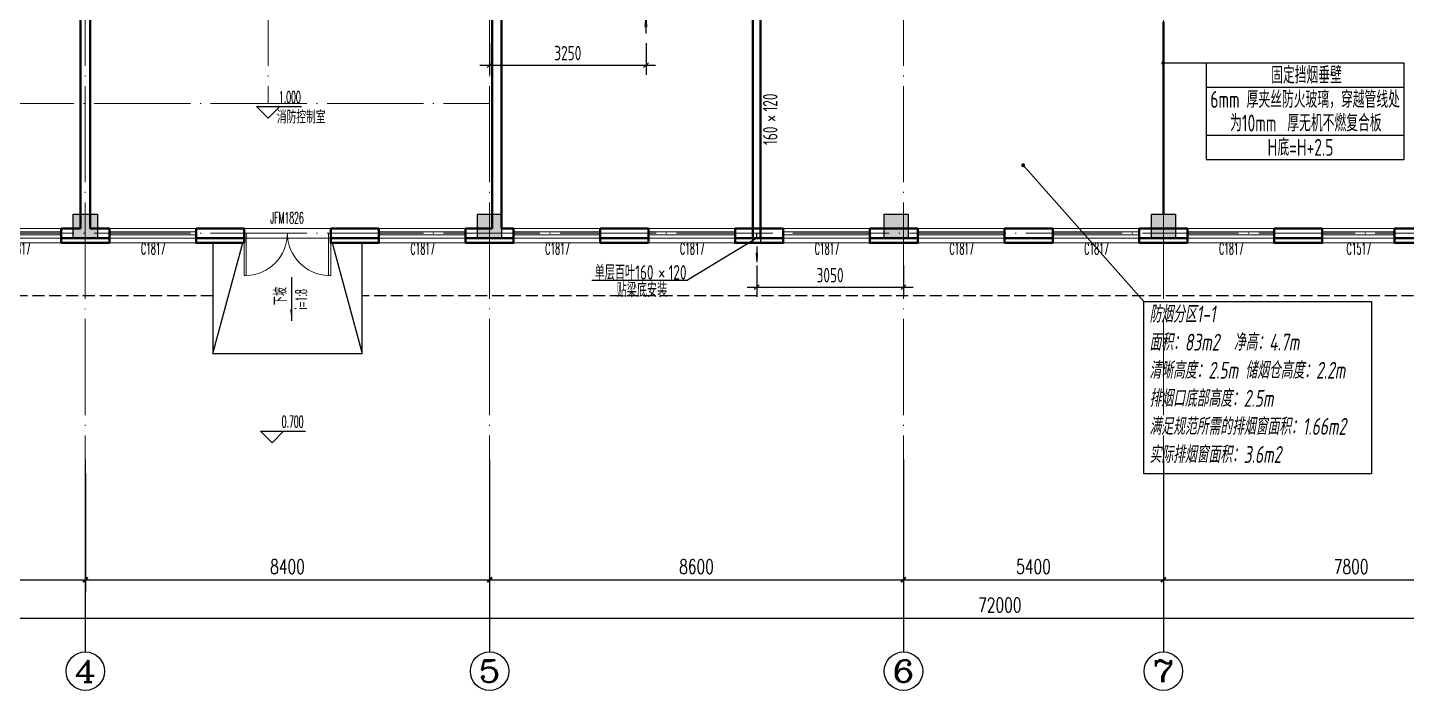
# Model space of a CAD drawing. Extents: x 1247970 to 1725648, y 860327 to 1277876.
# Drawn here: x 1308988 to 1337638, y 1128056 to 1141831 of the extents above; entities that cross this region are included whole.
import ezdxf
from ezdxf.enums import TextEntityAlignment as Align

# ---------------------------------------------------------------- set-up
doc = ezdxf.new("R2010")
doc.units = 0
doc.header["$LTSCALE"] = 1000
doc.header["$MEASUREMENT"] = 0
doc.linetypes.add('DASH', pattern=[0.35, 0.25, -0.1])
doc.linetypes.add('DOTE', pattern=[2.42, 2, -0.2, 0.02, -0.2])
doc.layers.get('0').update_dxf_attribs({"color": 254})
for name, color, linetype in [('A-EQPM-MECH', 251, 'Continuous'), ('AXIS', 254, 'Continuous'), ('AXIS_TEXT', 7, 'Continuous'), ('C-AXIS(轴号)', 254, 'Continuous'), ('C-AXIS-T(字)', 254, 'Continuous'), ('DIM_ELEV', 254, 'Continuous'), ('DIM_SYMB', 254, 'Continuous'), ('H-DYCB', 2, 'DASH'), ('H-P-BZ', 3, 'Continuous'), ('H-P-FG', 11, 'Continuous'), ('H-P-FK', 140, 'Continuous'), ('H-排烟窗', 3, 'Continuous'), ('PUB_TEXT', 254, 'Continuous'), ('S-COLU-HATCH', 251, 'Continuous'), ('S-COLU-LINE1', 254, 'Continuous'), ('卫生间', 251, 'Continuous')]:
    doc.layers.add(name, color=color, linetype=linetype)
for name, color, linetype, lineweight in [('DOTE', 14, 'DOTE', 9), ('WALL', 254, 'Continuous', 40), ('WINDOW', 254, 'Continuous', 15), ('WINDOW_TEXT', 251, 'Continuous', 25), ('平面-看线', 251, 'Continuous', 15)]:
    doc.layers.add(name, color=color, linetype=linetype, lineweight=lineweight)
doc.styles.add('_HZTXT', font='tssdeng.shx', dxfattribs={"width": 0.7, "bigfont": 'hztxt.shx'})
doc.styles.add('_HZTXT_T3', font='tssdeng.shx', dxfattribs={"width": 0.7, "bigfont": 'hztxt.shx'})
doc.styles.add('_TCH_AXIS', font='COMPLEX', dxfattribs={"bigfont": 'GBCBIG'})
doc.styles.add('_TCH_DIM', font='SIMPLEX.shx', dxfattribs={"width": 0.7, "bigfont": 'GBCBIG.shx'})
doc.styles.add('_TCH_DIM_T3', font='SIMPLEX.shx', dxfattribs={"width": 0.705882, "bigfont": 'GBCBIG.shx'})
doc.styles.add('_TCH_WINDOW', font='SIMPLEX.shx', dxfattribs={"width": 0.7, "height": 3.5, "bigfont": 'GBCBIG.shx'})
doc.styles.add('COMPLEX', font='COMPLEX')
doc.styles.add('HZTXT', font='tssdeng.shx', dxfattribs={"width": 0.7, "bigfont": 'hztxt.shx'})
doc.styles.get("Standard").update_dxf_attribs({"font": 'gbenor.shx', "bigfont": 'gbcbig.shx'})
doc.dimstyles.new('_TCH_ARCH&&100', dxfattribs={"dimtxt": 297.5, "dimasz": 100, "dimexe": 250, "dimexo": 300, "dimgap": 126.25, "dimtad": 1, "dimdec": 0, "dimzin": 0, "dimdsep": 46, "dimtxsty": '_TCH_DIM_T3', "dimblk": 'ARCHTICK', "dimcen": 0.09, "dimclrt": 256, "dimazin": 2, "dimtfac": 1, "dimtdec": 0, "dimtix": 1, "dimtmove": 2, "dimatfit": 3, "dimfxl": 0, "dimtolj": 1, "dimtzin": 0, "dimarcsym": 0})
doc.dimstyles.new('S100&&100', dxfattribs={"dimtxt": 300, "dimasz": 100, "dimexe": 200, "dimexo": 200, "dimgap": 100, "dimtad": 1, "dimdec": 0, "dimdsep": 46, "dimtxsty": '_HZTXT_T3', "dimblk": 'OBLIQUE', "dimcen": 2.5, "dimdle": 200, "dimclrt": 7, "dimadec": 0, "dimazin": 0, "dimtfac": 1, "dimtdec": 0, "dimtix": 1, "dimtmove": 2, "dimatfit": 3, "dimfxl": 0, "dimtolj": 1, "dimtzin": 0, "dimarcsym": 0})

# ---------------------------------------------------------------- blocks, each defined once
blk = doc.blocks.new('rewerwer')
at = {"layer": 'S-COLU-HATCH'}
h = blk.add_hatch(color=256, dxfattribs=at)
h.dxf.hatch_style = 1
h.paths.add_polyline_path([(1309938, 1137956), (1310438, 1137956), (1310438, 1137456), (1309938, 1137456)])
h = blk.add_hatch(color=256, dxfattribs=at)
h.dxf.hatch_style = 1
h.paths.add_polyline_path([(1318338, 1137956), (1318838, 1137956), (1318838, 1137456), (1318338, 1137456)])
h = blk.add_hatch(color=256, dxfattribs=at)
h.dxf.hatch_style = 1
h.paths.add_polyline_path([(1326788, 1137956), (1327288, 1137956), (1327288, 1137456), (1326788, 1137456)])
h = blk.add_hatch(color=256, dxfattribs=at)
h.dxf.hatch_style = 1
h.paths.add_polyline_path([(1332338, 1137956), (1332838, 1137956), (1332838, 1137456), (1332338, 1137456)])
at = {"layer": 'S-COLU-LINE1'}
for points in [[(1309938, 1137956), (1310438, 1137956), (1310438, 1137456), (1309938, 1137456)], [(1318338, 1137956), (1318838, 1137956), (1318838, 1137456), (1318338, 1137456)], [(1326788, 1137956), (1327288, 1137956), (1327288, 1137456), (1326788, 1137456)], [(1332338, 1137956), (1332838, 1137956), (1332838, 1137456), (1332338, 1137456)]]:
    blk.add_lwpolyline(points, close=True, dxfattribs=at)
blk = doc.blocks.new('_Oblique')
at = {"color": 0, "linetype": 'ByBlock', "lineweight": -2}
blk.add_line((-0.5, -0.5), (0.5, 0.5), dxfattribs=at)
blk = doc.blocks.new('*D45')
at = {"layer": 'Defpoints', "color": 0, "transparency": 16777216}
for p in [(1318588, 1141706), (1321838, 1141706), (1321838, 1141051)]:
    blk.add_point(p, dxfattribs=at)
at = {"layer": 'H-P-BZ', "color": 0, "lineweight": -2, "transparency": 16777216}
for p, q in [((1318588, 1141506), (1318588, 1140851)), ((1321838, 1141506), (1321838, 1140851)), ((1318388, 1141051), (1322038, 1141051))]:
    blk.add_line(p, q, dxfattribs=at)
at = {"layer": 'H-P-BZ', "color": 0, "lineweight": -2, "transparency": 16777216, "xscale": 100, "yscale": 100, "zscale": 100, "rotation": 180}
blk.add_blockref('_Oblique', (1318588, 1141051), dxfattribs=at)
at = {"layer": 'H-P-BZ', "color": 0, "lineweight": -2, "transparency": 16777216, "xscale": 100, "yscale": 100, "zscale": 100}
blk.add_blockref('_Oblique', (1321838, 1141051), dxfattribs=at)
at = {"layer": 'H-P-BZ', "color": 7, "transparency": 16777216, "insert": (1320213, 1141301), "char_height": 300, "attachment_point": 5, "style": '_HZTXT_T3'}
blk.add_mtext('\\A1;3250', dxfattribs=at)
blk = doc.blocks.new('*D52')
at = {"layer": 'Defpoints', "color": 0, "transparency": 16777216}
for p in [(1324138, 1137090), (1327188, 1137090), (1327188, 1136435)]:
    blk.add_point(p, dxfattribs=at)
at = {"layer": 'H-P-BZ', "color": 0, "lineweight": -2, "transparency": 16777216}
for p, q in [((1324138, 1136890), (1324138, 1136235)), ((1327188, 1136890), (1327188, 1136235)), ((1323938, 1136435), (1327388, 1136435))]:
    blk.add_line(p, q, dxfattribs=at)
at = {"layer": 'H-P-BZ', "color": 0, "lineweight": -2, "transparency": 16777216, "xscale": 100, "yscale": 100, "zscale": 100, "rotation": 180}
blk.add_blockref('_Oblique', (1324138, 1136435), dxfattribs=at)
at = {"layer": 'H-P-BZ', "color": 0, "lineweight": -2, "transparency": 16777216, "xscale": 100, "yscale": 100, "zscale": 100}
blk.add_blockref('_Oblique', (1327188, 1136435), dxfattribs=at)
at = {"layer": 'H-P-BZ', "color": 7, "transparency": 16777216, "insert": (1325663, 1136685), "char_height": 300, "attachment_point": 5, "style": '_HZTXT_T3'}
blk.add_mtext('\\A1;3050', dxfattribs=at)
blk = doc.blocks.new('_ArchTick')
at = {"color": 0, "linetype": 'ByBlock', "const_width": 0.4}
blk.add_lwpolyline([(-0.5, -0.5), (0.5, 0.5)], dxfattribs=at)
blk = doc.blocks.new('*D160')
at = {"layer": 'AXIS', "color": 0, "lineweight": -2, "transparency": 16777216}
for p, q in [((1293188, 1132556), (1293188, 1129306)), ((1365188, 1132556), (1365188, 1129306)), ((1293188, 1129556), (1365188, 1129556))]:
    blk.add_line(p, q, dxfattribs=at)
at = {"layer": 'Defpoints', "color": 0, "transparency": 16777216}
for p in [(1293188, 1132856), (1365188, 1132856), (1365188, 1129556)]:
    blk.add_point(p, dxfattribs=at)
at = {"layer": 'AXIS', "color": 0, "lineweight": -2, "transparency": 16777216, "xscale": 100, "yscale": 100, "zscale": 100, "rotation": 180}
blk.add_blockref('_ArchTick', (1293188, 1129556), dxfattribs=at)
at = {"layer": 'AXIS', "color": 0, "lineweight": -2, "transparency": 16777216, "xscale": 100, "yscale": 100, "zscale": 100}
blk.add_blockref('_ArchTick', (1365188, 1129556), dxfattribs=at)
at = {"layer": 'AXIS', "transparency": 16777216, "insert": (1329188, 1129831), "char_height": 297.5, "attachment_point": 5, "style": '_TCH_DIM_T3'}
blk.add_mtext('\\A1;72000', dxfattribs=at)
blk = doc.blocks.new('*D166')
at = {"layer": 'AXIS', "color": 0, "lineweight": -2, "transparency": 16777216}
for p, q in [((1305988, 1132556), (1305988, 1130106)), ((1310188, 1132556), (1310188, 1130106)), ((1305988, 1130356), (1310188, 1130356))]:
    blk.add_line(p, q, dxfattribs=at)
at = {"layer": 'Defpoints', "color": 0, "transparency": 16777216}
for p in [(1305988, 1132856), (1310188, 1132856), (1310188, 1130356)]:
    blk.add_point(p, dxfattribs=at)
at = {"layer": 'AXIS', "color": 0, "lineweight": -2, "transparency": 16777216, "xscale": 100, "yscale": 100, "zscale": 100, "rotation": 180}
blk.add_blockref('_ArchTick', (1305988, 1130356), dxfattribs=at)
at = {"layer": 'AXIS', "color": 0, "lineweight": -2, "transparency": 16777216, "xscale": 100, "yscale": 100, "zscale": 100}
blk.add_blockref('_ArchTick', (1310188, 1130356), dxfattribs=at)
at = {"layer": 'AXIS', "transparency": 16777216, "insert": (1308088, 1130631), "char_height": 297.5, "attachment_point": 5, "style": '_TCH_DIM_T3'}
blk.add_mtext('\\A1;4200', dxfattribs=at)
blk = doc.blocks.new('*D167')
at = {"layer": 'AXIS', "color": 0, "lineweight": -2, "transparency": 16777216}
for p, q in [((1310188, 1132556), (1310188, 1130106)), ((1318588, 1132556), (1318588, 1130106)), ((1310188, 1130356), (1318588, 1130356))]:
    blk.add_line(p, q, dxfattribs=at)
at = {"layer": 'Defpoints', "color": 0, "transparency": 16777216}
for p in [(1310188, 1132856), (1318588, 1132856), (1318588, 1130356)]:
    blk.add_point(p, dxfattribs=at)
at = {"layer": 'AXIS', "color": 0, "lineweight": -2, "transparency": 16777216, "xscale": 100, "yscale": 100, "zscale": 100, "rotation": 180}
blk.add_blockref('_ArchTick', (1310188, 1130356), dxfattribs=at)
at = {"layer": 'AXIS', "color": 0, "lineweight": -2, "transparency": 16777216, "xscale": 100, "yscale": 100, "zscale": 100}
blk.add_blockref('_ArchTick', (1318588, 1130356), dxfattribs=at)
at = {"layer": 'AXIS', "transparency": 16777216, "insert": (1314388, 1130631), "char_height": 297.5, "attachment_point": 5, "style": '_TCH_DIM_T3'}
blk.add_mtext('\\A1;8400', dxfattribs=at)
blk = doc.blocks.new('*D168')
at = {"layer": 'AXIS', "color": 0, "lineweight": -2, "transparency": 16777216}
for p, q in [((1318588, 1132556), (1318588, 1130106)), ((1327188, 1132556), (1327188, 1130106)), ((1318588, 1130356), (1327188, 1130356))]:
    blk.add_line(p, q, dxfattribs=at)
at = {"layer": 'Defpoints', "color": 0, "transparency": 16777216}
for p in [(1318588, 1132856), (1327188, 1132856), (1327188, 1130356)]:
    blk.add_point(p, dxfattribs=at)
at = {"layer": 'AXIS', "color": 0, "lineweight": -2, "transparency": 16777216, "xscale": 100, "yscale": 100, "zscale": 100, "rotation": 180}
blk.add_blockref('_ArchTick', (1318588, 1130356), dxfattribs=at)
at = {"layer": 'AXIS', "color": 0, "lineweight": -2, "transparency": 16777216, "xscale": 100, "yscale": 100, "zscale": 100}
blk.add_blockref('_ArchTick', (1327188, 1130356), dxfattribs=at)
at = {"layer": 'AXIS', "transparency": 16777216, "insert": (1322888, 1130631), "char_height": 297.5, "attachment_point": 5, "style": '_TCH_DIM_T3'}
blk.add_mtext('\\A1;8600', dxfattribs=at)
blk = doc.blocks.new('*D169')
at = {"layer": 'AXIS', "color": 0, "lineweight": -2, "transparency": 16777216}
for p, q in [((1327188, 1132556), (1327188, 1130106)), ((1332588, 1132556), (1332588, 1130106)), ((1327188, 1130356), (1332588, 1130356))]:
    blk.add_line(p, q, dxfattribs=at)
at = {"layer": 'Defpoints', "color": 0, "transparency": 16777216}
for p in [(1327188, 1132856), (1332588, 1132856), (1332588, 1130356)]:
    blk.add_point(p, dxfattribs=at)
at = {"layer": 'AXIS', "color": 0, "lineweight": -2, "transparency": 16777216, "xscale": 100, "yscale": 100, "zscale": 100, "rotation": 180}
blk.add_blockref('_ArchTick', (1327188, 1130356), dxfattribs=at)
at = {"layer": 'AXIS', "color": 0, "lineweight": -2, "transparency": 16777216, "xscale": 100, "yscale": 100, "zscale": 100}
blk.add_blockref('_ArchTick', (1332588, 1130356), dxfattribs=at)
at = {"layer": 'AXIS', "transparency": 16777216, "insert": (1329888, 1130631), "char_height": 297.5, "attachment_point": 5, "style": '_TCH_DIM_T3'}
blk.add_mtext('\\A1;5400', dxfattribs=at)
blk = doc.blocks.new('*D170')
at = {"layer": 'AXIS', "color": 0, "lineweight": -2, "transparency": 16777216}
for p, q in [((1332588, 1132556), (1332588, 1130106)), ((1340388, 1132556), (1340388, 1130106)), ((1332588, 1130356), (1340388, 1130356))]:
    blk.add_line(p, q, dxfattribs=at)
at = {"layer": 'Defpoints', "color": 0, "transparency": 16777216}
for p in [(1332588, 1132856), (1340388, 1132856), (1340388, 1130356)]:
    blk.add_point(p, dxfattribs=at)
at = {"layer": 'AXIS', "color": 0, "lineweight": -2, "transparency": 16777216, "xscale": 100, "yscale": 100, "zscale": 100, "rotation": 180}
blk.add_blockref('_ArchTick', (1332588, 1130356), dxfattribs=at)
at = {"layer": 'AXIS', "color": 0, "lineweight": -2, "transparency": 16777216, "xscale": 100, "yscale": 100, "zscale": 100}
blk.add_blockref('_ArchTick', (1340388, 1130356), dxfattribs=at)
at = {"layer": 'AXIS', "transparency": 16777216, "insert": (1336488, 1130631), "char_height": 297.5, "attachment_point": 5, "style": '_TCH_DIM_T3'}
blk.add_mtext('\\A1;7800', dxfattribs=at)
blk = doc.blocks.new('$WINLIB2D$00000001')
at = {"color": 0}
for points in [[(-0.5, 0.5), (-0.5, -0.5)], [(-0.5, 0.5), (0.5, 0.5)], [(0.5, -0.5), (0.5, 0.5)], [(0.5, 0.167), (-0.5, 0.167)], [(0.5, -0.167), (-0.5, -0.167)], [(-0.5, -0.5), (0.5, -0.5)]]:
    blk.add_lwpolyline(points, dxfattribs=at)
blk = doc.blocks.new('$DorLib2D$00000002')
for p, q in [((-0.5, 0), (-0.5, 0.4875)), ((-0.475, 0.4875), (-0.5, 0.4875)), ((-0.475, 0), (-0.475, 0.4875)), ((0.475, 0), (0.475, 0.4875)), ((0.475, 0.4875), (0.5, 0.4875)), ((0.5, 0), (0.5, 0.4875)), ((-0.5, 0), (-0.475, 0)), ((0.5, 0), (0.475, 0))]:
    blk.add_line(p, q)
at = {"lineweight": 13}
for centre, start, end in [((-0.4875, 0), 0, 88.53072), ((0.4875, 0), 91.46928, 180)]:
    blk.add_arc(centre, 0.4875, start, end, dxfattribs=at)
blk = doc.blocks.new('_AXISO')
blk.add_circle((0, 0), 0.5)
at = {"layer": 'AXIS_TEXT', "style": 'COMPLEX', "width": 1.041667}
blk.add_attdef('A', text='', height=0.56, dxfattribs=at).set_placement((-0.25, -0.28), (0.25, -0.28), align=Align.FIT)
blk = doc.blocks.new('$风口$00000098')
for p, q in [((0, 0), (-100, 0)), ((0, 200), (100, 200)), ((0, -200), (0, 200)), ((100, 250), (100, -250)), ((172, 0), (315, 0)), ((315, 31), (500, 0)), ((315, 31), (315, -31)), ((315, -31), (500, 0)), ((100, -200), (0, -200))]:
    blk.add_line(p, q)
blk = doc.blocks.new('$风口$00000144')
for p, q in [((0, 0), (-100, 0)), ((0, -200), (0, 200)), ((0, 200), (100, 200)), ((100, 250), (100, -250)), ((356, 31), (172, 0)), ((356, -31), (172, 0)), ((356, -31), (356, 31)), ((500, 0), (356, 0)), ((100, -200), (0, -200))]:
    blk.add_line(p, q)

msp = doc.modelspace()

# ---------------------------------------------------------------- hatches: boundary and pattern name
at = {"layer": 'DIM_SYMB'}
msp.add_hatch(color=256, dxfattribs=at).paths.add_polyline_path([(1314475, 1135737.7), (1314475, 1135977.7), (1314443, 1135977.7)])

# ---------------------------------------------------------------- linework, layer by layer
at = {"layer": 'A-EQPM-MECH'}
for points in [[(1315287.3, 1137456.1), (1315287.7, 1137454.6)], [(1312837.3, 1137356.1), (1312837.3, 1135056.1), (1315937.3, 1135056.1), (1315937.3, 1137356.1)], [(1312837.3, 1135056.1), (1313460.2, 1137356.1)], [(1315314.4, 1137356.1), (1315937.3, 1135056.1)]]:
    msp.add_lwpolyline(points, dxfattribs=at)
at = {"layer": 'C-AXIS(轴号)'}
for p, q in [((1310187.7, 1132856.1), (1310187.7, 1128856.1)), ((1318587.7, 1132856.1), (1318587.7, 1128856.1)), ((1327187.7, 1132856.1), (1327187.7, 1128856.1)), ((1332587.7, 1132856.1), (1332587.7, 1128856.1))]:
    msp.add_line(p, q, dxfattribs=at)
at = {"layer": 'DIM_ELEV'}
for p, q in [((1313987.4, 1139949.8), (1313747.4, 1140189.8)), ((1313747.4, 1140189.8), (1314682.7, 1140189.8)), ((1313987.4, 1139949.8), (1314227.4, 1140189.8)), ((1314066.9, 1133203.3), (1313826.9, 1133443.3)), ((1313826.9, 1133443.3), (1314762.2, 1133443.3)), ((1314066.9, 1133203.3), (1314306.9, 1133443.3))]:
    msp.add_line(p, q, dxfattribs=at)
at = {"layer": 'DIM_SYMB'}
msp.add_lwpolyline([(1314475, 1136645.9), (1314475, 1135737.7)], dxfattribs=at)
at = {"layer": 'DOTE'}
for p, q in [((1310187.7, 1157556.1), (1310187.7, 1132856.1)), ((1313987.7, 1157556.1), (1313987.7, 1140256.1)), ((1318587.7, 1157556.1), (1318587.7, 1132856.1)), ((1327187.7, 1157556.1), (1327187.7, 1132856.1)), ((1332587.7, 1157556.1), (1332587.7, 1132856.1)), ((1291011.4, 1140256.1), (1318587.7, 1140256.1)), ((1291011.4, 1137556.1), (1368787.7, 1137556.1))]:
    msp.add_line(p, q, dxfattribs=at)
at = {"layer": 'H-DYCB', "const_width": 50}
msp.add_lwpolyline([(1332587.7, 1137956.1), (1332587.7, 1141956.1)], dxfattribs=at)
at = {"layer": 'H-P-BZ', "const_width": 40}
msp.add_lwpolyline([(1332603.5, 1141092.6, 1), (1332563.5, 1141092.6, 1)], format="xyb", close=True, dxfattribs=at)
at = {"layer": 'H-P-BZ'}
for points in [[(1333785.6, 1141092.6), (1332583.5, 1141092.6)], [(1320711.1, 1136584.2), (1322697, 1136584.2)]]:
    msp.add_lwpolyline(points, dxfattribs=at)
at = {"layer": 'H-P-BZ', "lineweight": -2}
msp.add_lwpolyline([(1333476.1, 1139092.6), (1337589.2, 1139092.6), (1337589.2, 1141092.6), (1333476.1, 1141092.6)], close=True, dxfattribs=at)
for points in [[(1333476.1, 1140592.6), (1337589.2, 1140592.6)], [(1333476.1, 1139592.6), (1337589.2, 1139592.6)]]:
    msp.add_lwpolyline(points, dxfattribs=at)
at = {"layer": 'H-P-BZ', "elevation": 80}
msp.add_lwpolyline([(1324137.7, 1137456.1), (1322697, 1136584.2)], dxfattribs=at)
at = {"layer": 'H-P-FG', "const_width": 50}
for points in [[(1324057.7, 1142365.6), (1324057.7, 1137456.1)], [(1324217.7, 1137456.1), (1324217.7, 1142365.6)], [(1324057.7, 1137456.1), (1324217.7, 1137456.1)]]:
    msp.add_lwpolyline(points, dxfattribs=at)
at = {"layer": 'H-排烟窗', "const_width": 40}
msp.add_lwpolyline([(1329688.3, 1138954.1, 1), (1329661.7, 1138984.1, 1)], format="xyb", close=True, dxfattribs=at)
at = {"layer": 'H-排烟窗'}
msp.add_lwpolyline([(1332184.1, 1136141.8), (1329675, 1138969.1)], dxfattribs=at)
msp.add_lwpolyline([(1332184.1, 1136141.8), (1336915.4, 1136141.8), (1336915.4, 1132557.5), (1332184.1, 1132557.5)], close=True, dxfattribs=at)
at = {"layer": 'WALL'}
for p, q in [((1310087.7, 1137656.1), (1310087.7, 1142656.1)), ((1318837.7, 1137656.1), (1318837.7, 1142656.1)), ((1310287.7, 1137656.1), (1310287.7, 1142556.1)), ((1318637.7, 1137656.1), (1318637.7, 1142556.1)), ((1310087.7, 1137656.1), (1309687.7, 1137656.1)), ((1309687.7, 1137656.1), (1309687.7, 1137456.1)), ((1309687.7, 1137456.1), (1310187.7, 1137456.1)), ((1310187.7, 1137456.1), (1310687.7, 1137456.1)), ((1310687.7, 1137656.1), (1310287.7, 1137656.1)), ((1310687.7, 1137456.1), (1310687.7, 1137656.1)), ((1313487.3, 1137656.1), (1312487.7, 1137656.1)), ((1312487.7, 1137656.1), (1312487.7, 1137456.1)), ((1312487.7, 1137456.1), (1313487.3, 1137456.1)), ((1313487.3, 1137456.1), (1313487.3, 1137656.1)), ((1316287.7, 1137656.1), (1315287.3, 1137656.1)), ((1315287.3, 1137656.1), (1315287.3, 1137456.1)), ((1315287.3, 1137456.1), (1316287.7, 1137456.1)), ((1316287.7, 1137456.1), (1316287.7, 1137656.1)), ((1318637.7, 1137656.1), (1318087.7, 1137656.1)), ((1318087.7, 1137656.1), (1318087.7, 1137456.1)), ((1318087.7, 1137456.1), (1318737.7, 1137456.1)), ((1318737.7, 1137456.1), (1319087.7, 1137456.1)), ((1319087.7, 1137656.1), (1318837.7, 1137656.1)), ((1319087.7, 1137456.1), (1319087.7, 1137656.1)), ((1321887.7, 1137656.1), (1320887.7, 1137656.1)), ((1320887.7, 1137656.1), (1320887.7, 1137456.1)), ((1320887.7, 1137456.1), (1321887.7, 1137456.1)), ((1321887.7, 1137456.1), (1321887.7, 1137656.1)), ((1324687.7, 1137656.1), (1323687.7, 1137656.1)), ((1323687.7, 1137656.1), (1323687.7, 1137456.1)), ((1323687.7, 1137456.1), (1324687.7, 1137456.1)), ((1324687.7, 1137456.1), (1324687.7, 1137656.1)), ((1327487.7, 1137656.1), (1326487.7, 1137656.1)), ((1326487.7, 1137656.1), (1326487.7, 1137456.1)), ((1326487.7, 1137456.1), (1327487.7, 1137456.1)), ((1327487.7, 1137456.1), (1327487.7, 1137656.1)), ((1330287.7, 1137656.1), (1329287.7, 1137656.1)), ((1329287.7, 1137656.1), (1329287.7, 1137456.1)), ((1329287.7, 1137456.1), (1330287.7, 1137456.1)), ((1330287.7, 1137456.1), (1330287.7, 1137656.1)), ((1333087.7, 1137656.1), (1332087.7, 1137656.1)), ((1332087.7, 1137656.1), (1332087.7, 1137456.1)), ((1332087.7, 1137456.1), (1333087.7, 1137456.1)), ((1333087.7, 1137456.1), (1333087.7, 1137656.1)), ((1335887.7, 1137656.1), (1334887.7, 1137656.1)), ((1334887.7, 1137656.1), (1334887.7, 1137456.1)), ((1334887.7, 1137456.1), (1335887.7, 1137456.1)), ((1335887.7, 1137456.1), (1335887.7, 1137656.1)), ((1338387.7, 1137656.1), (1337387.7, 1137656.1)), ((1337387.7, 1137656.1), (1337387.7, 1137456.1)), ((1337387.7, 1137456.1), (1338387.7, 1137456.1))]:
    msp.add_line(p, q, dxfattribs=at)
for points in [[(1310687.7, 1137456.1), (1310687.7, 1137356.1), (1309687.7, 1137356.1), (1309687.7, 1137456.1)], [(1313487.3, 1137456.1), (1313487.3, 1137356.1), (1312487.3, 1137356.1), (1312487.3, 1137456.1)], [(1316287.7, 1137456.1), (1316287.7, 1137356.1), (1315287.7, 1137356.1), (1315287.7, 1137456.1)], [(1319087.7, 1137456.1), (1319087.7, 1137356.1), (1318087.7, 1137356.1), (1318087.7, 1137456.1)], [(1321887.7, 1137456.1), (1321887.7, 1137356.1), (1320887.7, 1137356.1), (1320887.7, 1137456.1)], [(1324687.7, 1137456.1), (1324687.7, 1137356.1), (1323687.7, 1137356.1), (1323687.7, 1137456.1)], [(1327487.7, 1137456.1), (1327487.7, 1137356.1), (1326487.7, 1137356.1), (1326487.7, 1137456.1)], [(1330287.7, 1137456.1), (1330287.7, 1137356.1), (1329287.7, 1137356.1), (1329287.7, 1137456.1)], [(1333087.7, 1137456.1), (1333087.7, 1137356.1), (1332087.7, 1137356.1), (1332087.7, 1137456.1)], [(1335887.7, 1137456.1), (1335887.7, 1137356.1), (1334887.7, 1137356.1), (1334887.7, 1137456.1)], [(1338387.7, 1137456.1), (1338387.7, 1137356.1), (1337387.7, 1137356.1), (1337387.7, 1137456.1)]]:
    msp.add_lwpolyline(points, dxfattribs=at)
at = {"layer": 'WINDOW'}
for p, q in [((1315287.3, 1137656.1), (1313487.3, 1137656.1)), ((1315287.3, 1137456.1), (1313487.3, 1137456.1))]:
    msp.add_line(p, q, dxfattribs=at)
at = {"layer": '卫生间', "linetype": 'DASH'}
for points in [[(1312837.3, 1136256.1), (1296537.7, 1136256.1)], [(1365087.7, 1136256.1), (1315937.3, 1136256.1)]]:
    msp.add_lwpolyline(points, dxfattribs=at)
at = {"layer": '平面-看线'}
for points in [[(1307887.7, 1137356.1), (1309687.7, 1137356.1)], [(1310687.3, 1137356.1), (1312487.3, 1137356.1)], [(1316287.7, 1137356.1), (1318087.7, 1137356.1)], [(1319087.7, 1137356.1), (1320887.7, 1137356.1)], [(1321887.7, 1137356.1), (1323687.7, 1137356.1)], [(1324687.7, 1137356.1), (1326487.7, 1137356.1)], [(1327487.7, 1137356.1), (1329287.7, 1137356.1)], [(1330287.7, 1137356.1), (1332087.7, 1137356.1)], [(1333087.7, 1137356.1), (1334887.7, 1137356.1)], [(1335887.7, 1137356.1), (1337387.7, 1137356.1)]]:
    msp.add_lwpolyline(points, dxfattribs=at)

# ---------------------------------------------------------------- block references
at = {"layer": 'C-AXIS(轴号)'}
ref = msp.add_blockref('_AXISO', (1310187.7, 1128456.1), dxfattribs=dict(at, xscale=800, yscale=800, zscale=800))
ref.add_attrib('A', '4', dxfattribs={"layer": 'C-AXIS-T(字)', "height": 452.5, "style": '_TCH_AXIS', "width": 1.3125}).set_placement((1309961.4, 1128229.9), (1310414, 1128229.9), align=Align.FIT)
ref = msp.add_blockref('_AXISO', (1318587.7, 1128456.1), dxfattribs=dict(at, xscale=800, yscale=800, zscale=800))
ref.add_attrib('A', '5', dxfattribs={"layer": 'C-AXIS-T(字)', "height": 452.5, "style": '_TCH_AXIS', "width": 1.5}).set_placement((1318361.4, 1128229.9), (1318814, 1128229.9), align=Align.FIT)
ref = msp.add_blockref('_AXISO', (1327187.7, 1128456.1), dxfattribs=dict(at, xscale=800, yscale=800, zscale=800))
ref.add_attrib('A', '6', dxfattribs={"layer": 'C-AXIS-T(字)', "height": 452.5, "style": '_TCH_AXIS', "width": 1.5}).set_placement((1326961.4, 1128229.9), (1327414, 1128229.9), align=Align.FIT)
ref = msp.add_blockref('_AXISO', (1332587.7, 1128456.1), dxfattribs=dict(at, xscale=800, yscale=800, zscale=800))
ref.add_attrib('A', '7', dxfattribs={"layer": 'C-AXIS-T(字)', "height": 452.5, "style": '_TCH_AXIS', "width": 1.5}).set_placement((1332361.4, 1128229.9), (1332814, 1128229.9), align=Align.FIT)
at = {"layer": 'H-P-FK', "rotation": 270}
for name, p, yscale in [('$风口$00000144', (1321837.7, 1142206.1, 80), 0.625), ('$风口$00000098', (1324137.7, 1137456.1, 80), 0.4)]:
    msp.add_blockref(name, p, dxfattribs=dict(at, yscale=yscale))
at = {"layer": 'S-COLU-LINE1'}
msp.add_blockref('rewerwer', (0, 0), dxfattribs=at)
at = {"layer": 'WINDOW'}
ref = msp.add_blockref('$DorLib2D$00000002', (1314387.3, 1137556.1), dxfattribs=dict(at, xscale=-1800, yscale=1800, zscale=-1800, rotation=179.9999999999938))
ref.add_attrib('A', 'JFM1826', (1314031.7, 1137757.1), dxfattribs={"layer": 'WINDOW_TEXT', "height": 238, "rotation": 360, "style": '_TCH_WINDOW', "width": 0.494118})
ref = msp.add_blockref('$WINLIB2D$00000001', (1308787.7, 1137556.1), dxfattribs=dict(at, xscale=1800, yscale=-200, zscale=1800, rotation=180.0000000000081))
ref.add_attrib('A', 'C1817', (1308544.1, 1137117.1), dxfattribs={"layer": 'WINDOW_TEXT', "height": 238, "style": '_TCH_WINDOW', "width": 0.494118})
ref = msp.add_blockref('$WINLIB2D$00000001', (1311587.7, 1137556.1), dxfattribs=dict(at, xscale=1800, yscale=-200, zscale=1800, rotation=179.9999999999938))
ref.add_attrib('A', 'C1817', (1311344.1, 1137117.1), dxfattribs={"layer": 'WINDOW_TEXT', "height": 238, "rotation": 360, "style": '_TCH_WINDOW', "width": 0.494118})
ref = msp.add_blockref('$WINLIB2D$00000001', (1317187.7, 1137556.1), dxfattribs=dict(at, xscale=1800, yscale=-200, zscale=1800, rotation=179.9999999999938))
ref.add_attrib('A', 'C1817', (1316944.1, 1137117.1), dxfattribs={"layer": 'WINDOW_TEXT', "height": 238, "rotation": 360, "style": '_TCH_WINDOW', "width": 0.494118})
ref = msp.add_blockref('$WINLIB2D$00000001', (1319987.7, 1137556.1), dxfattribs=dict(at, xscale=-1800, yscale=-200, zscale=-1800, rotation=179.9999999999931))
ref.add_attrib('A', 'C1817', (1319744.1, 1137117.1), dxfattribs={"layer": 'WINDOW_TEXT', "height": 238, "rotation": 360, "style": '_TCH_WINDOW', "width": 0.494118})
ref = msp.add_blockref('$WINLIB2D$00000001', (1322787.7, 1137556.1), dxfattribs=dict(at, xscale=-1800, yscale=-200, zscale=-1800, rotation=179.9999999999931))
ref.add_attrib('A', 'C1817', (1322544.1, 1137117.1), dxfattribs={"layer": 'WINDOW_TEXT', "height": 238, "rotation": 360, "style": '_TCH_WINDOW', "width": 0.494118})
ref = msp.add_blockref('$WINLIB2D$00000001', (1325587.7, 1137556.1), dxfattribs=dict(at, xscale=-1800, yscale=-200, zscale=-1800, rotation=179.9999999999931))
ref.add_attrib('A', 'C1817', (1325344.1, 1137117.1), dxfattribs={"layer": 'WINDOW_TEXT', "height": 238, "rotation": 360, "style": '_TCH_WINDOW', "width": 0.494118})
ref = msp.add_blockref('$WINLIB2D$00000001', (1328387.7, 1137556.1), dxfattribs=dict(at, xscale=-1800, yscale=-200, zscale=-1800, rotation=179.9999999999931))
ref.add_attrib('A', 'C1817', (1328144.1, 1137117.1), dxfattribs={"layer": 'WINDOW_TEXT', "height": 238, "rotation": 360, "style": '_TCH_WINDOW', "width": 0.494118})
ref = msp.add_blockref('$WINLIB2D$00000001', (1331187.7, 1137556.1), dxfattribs=dict(at, xscale=-1800, yscale=-200, zscale=-1800, rotation=179.9999999999931))
ref.add_attrib('A', 'C1817', (1330944.1, 1137117.1), dxfattribs={"layer": 'WINDOW_TEXT', "height": 238, "rotation": 360, "style": '_TCH_WINDOW', "width": 0.494118})
ref = msp.add_blockref('$WINLIB2D$00000001', (1333987.7, 1137556.1), dxfattribs=dict(at, xscale=-1800, yscale=-200, zscale=-1800, rotation=179.9999999999931))
ref.add_attrib('A', 'C1817', (1333744.1, 1137117.1), dxfattribs={"layer": 'WINDOW_TEXT', "height": 238, "rotation": 360, "style": '_TCH_WINDOW', "width": 0.494118})
ref = msp.add_blockref('$WINLIB2D$00000001', (1336637.7, 1137556.1), dxfattribs=dict(at, xscale=1500, yscale=-200, zscale=1500, rotation=179.9999999999931))
ref.add_attrib('A', 'C1517', (1336394.1, 1137117.1), dxfattribs={"layer": 'WINDOW_TEXT', "height": 238, "rotation": 360, "style": '_TCH_WINDOW', "width": 0.494118})

# ---------------------------------------------------------------- texts
at = {"layer": 'DIM_ELEV', "color": 7, "style": '_TCH_DIM', "width": 0.494118}
for s, p in [('1.000', (1314210.7, 1140269.9)), ('0.700', (1314267.8, 1133523.4))]:
    msp.add_text(s, height=238, dxfattribs=at).set_placement(p)
at = {"layer": 'DIM_SYMB', "color": 7, "style": '_TCH_DIM'}
for s, height, width, p in [('下坡', 270.07, 0.7, (1314377, 1136063.6)), ('i=1:8', 238, 0.494118, (1314793.1, 1135970.6))]:
    msp.add_text(s, height=height, rotation=90, dxfattribs=dict(at, width=width)).set_placement(p)
at = {"layer": 'H-P-BZ', "color": 7, "style": 'HZTXT', "width": 0.7}
for s, p in [('固定挡烟垂壁', (1334826.6, 1140667.6)), ('6mm', (1333563.3, 1140162.6)), ('厚夹丝防火玻璃，穿越管线处', (1334317.1, 1140162.6)), ('为', (1333975.4, 1139672.6)), ('10mm', (1334220.4, 1139672.6)), ('厚无机不燃复合板', (1335162.7, 1139672.6)), ('H', (1334750.6, 1139167.6)), ('底', (1334957.9, 1139167.6)), ('=H+2.5', (1335202.9, 1139167.6))]:
    msp.add_text(s, height=350, dxfattribs=at).set_placement(p)
at = {"layer": 'H-P-BZ', "style": '_HZTXT', "width": 0.7}
for s, p in [('120', (1324568, 1140086.2, 2586)), ('×', (1324568, 1139876.2, 2586)), ('160', (1324568, 1139391.5, 2586))]:
    msp.add_text(s, height=300, rotation=90, dxfattribs=at).set_placement(p)
for s, p in [('单层百叶', (1320771.4, 1136594)), ('160', (1321611.4, 1136594)), ('120', (1322306, 1136594)), ('贴梁底安装', (1321228, 1136227.3)), ('×', (1322096, 1136594))]:
    msp.add_text(s, height=300, dxfattribs=at).set_placement(p)
at = {"layer": 'H-排烟窗', "insert": (1332296.2, 1136051.5), "char_height": 350, "attachment_point": 1, "style": 'HZTXT'}
msp.add_mtext_dynamic_manual_height_columns('{\\Q10;防烟分区1-1\\P面积：83m2  净高：4.7m\\P清晰高度：2.5m 储烟仓高度：2.2m\\P排烟口底部高度：2.5m\\P满足规范所需的排烟窗面积：1.66m2\\P实际排烟窗面积：3.6m2}', width=4619.244, gutter_width=1750, heights=[3494], dxfattribs=at)
at = {"layer": 'PUB_TEXT', "color": 7}
msp.add_text('消防控制室', height=270.07, dxfattribs=at).set_placement((1314166.5, 1139838.2))

# ---------------------------------------------------------------- dimensions: what is measured, and where the dimension line sits
at = {"layer": 'AXIS'}
for p1, p2, distance, text, picture, middle in [((1293187.7, 1132856.1), (1365187.7, 1132856.1), -3300, '72000', '*D160', (1329187.7, 1129831.1)), ((1305987.7, 1132856.1), (1310187.7, 1132856.1), -2500, '4200', '*D166', (1308087.7, 1130631.1)), ((1310187.7, 1132856.1), (1318587.7, 1132856.1), -2500, '8400', '*D167', (1314387.7, 1130631.1)), ((1318587.7, 1132856.1), (1327187.7, 1132856.1), -2500, '8600', '*D168', (1322887.7, 1130631.1)), ((1327187.7, 1132856.1), (1332587.7, 1132856.1), -2500, '5400', '*D169', (1329887.7, 1130631.1)), ((1332587.7, 1132856.1), (1340387.7, 1132856.1), -2500, '7800', '*D170', (1336487.7, 1130631.1))]:
    dim = msp.add_aligned_dim(p1=p1, p2=p2, distance=distance, text=text, dimstyle='_TCH_ARCH&&100', dxfattribs=at)
    dim.commit()
    dim.dimension.update_dxf_attribs({"geometry": picture, "text_midpoint": middle})
at = {"layer": 'H-P-BZ'}
for p1, p2, text, picture, middle in [((1318587.7, 1141706.1), (1321837.7, 1141706.1), '3250', '*D45', (1320212.7, 1141300.9)), ((1324137.7, 1137089.9), (1327187.7, 1137089.9), '3050', '*D52', (1325662.7, 1136684.8))]:
    dim = msp.add_aligned_dim(p1=p1, p2=p2, distance=-655.2, text=text, dimstyle='S100&&100', dxfattribs=at)
    dim.commit()
    dim.dimension.update_dxf_attribs({"geometry": picture, "text_midpoint": middle})

doc.saveas('drawing.dxf')
